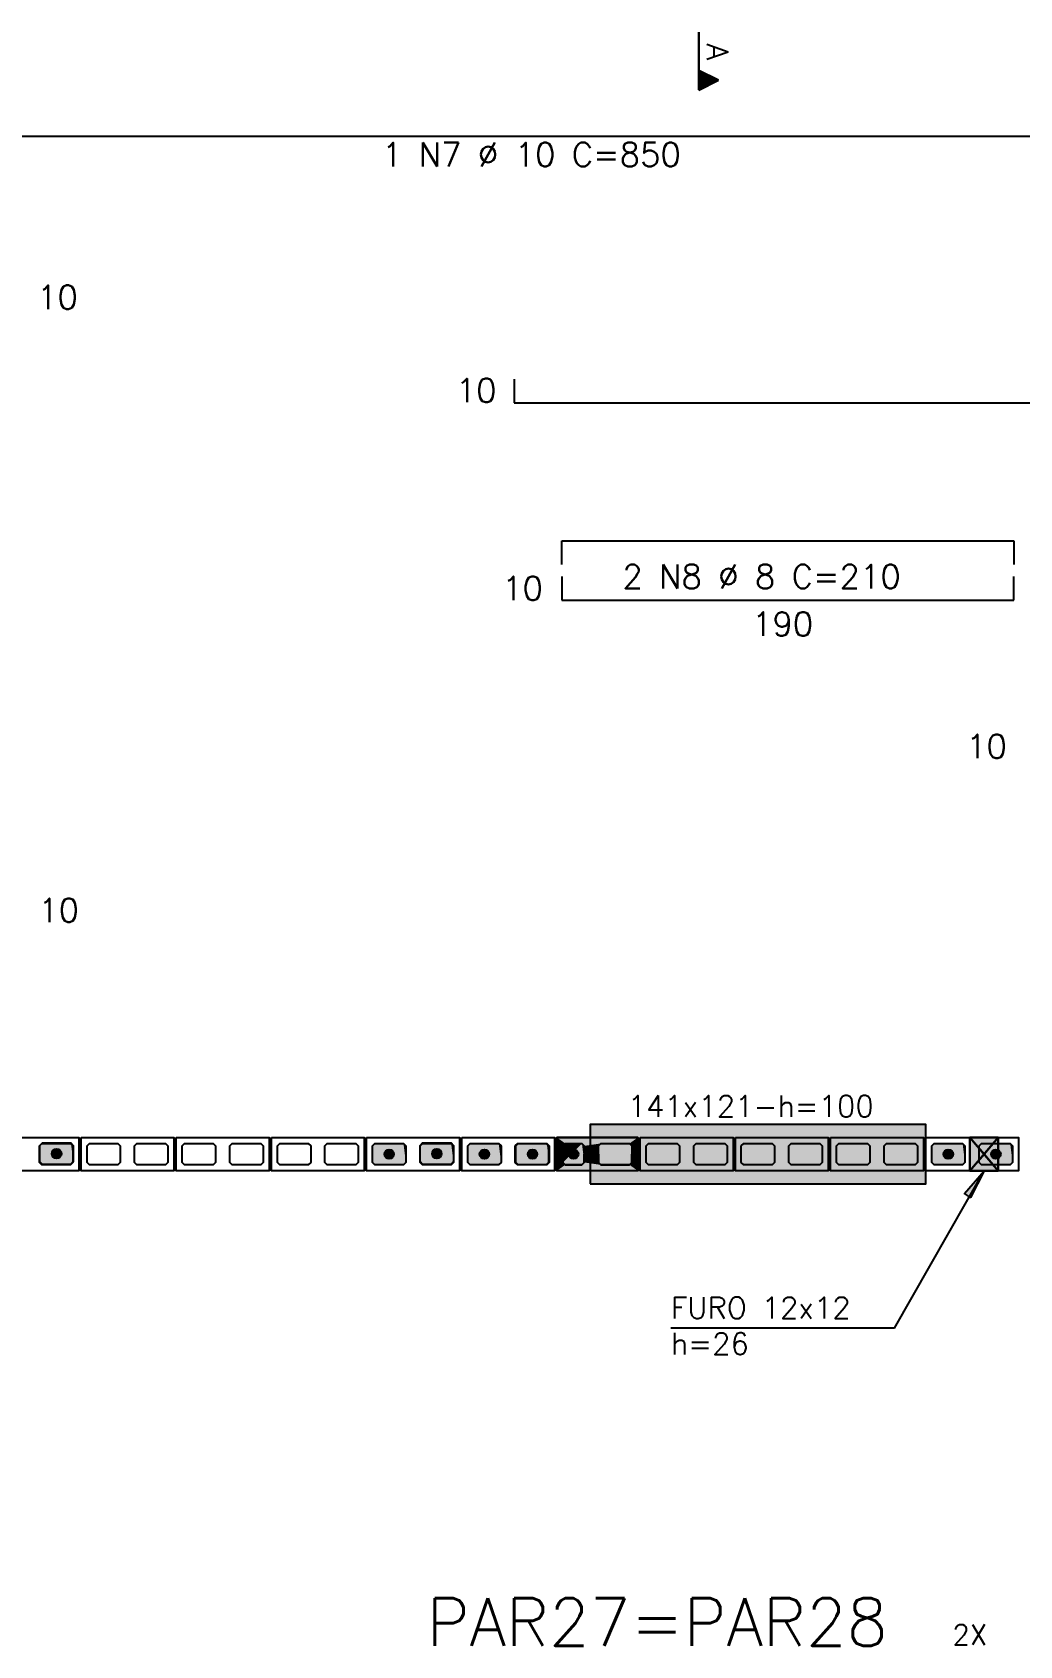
# Model space of a CAD drawing. Extents: x -1 to 122, y -1 to 61.
# Drawn here: x 36.1 to 44.4, y 33.9 to 47.47 of the extents above; entities that cross this region are included whole.
import ezdxf

# ---------------------------------------------------------------- set-up
doc = ezdxf.new("R2010")
doc.units = 0
doc.header["$MEASUREMENT"] = 0
for name, color, linetype in [('PENA_01', 1, 'CONTINUOUS'), ('PENA_02', 2, 'CONTINUOUS'), ('PENA_03', 3, 'CONTINUOUS'), ('PENA_05', 5, 'CONTINUOUS'), ('PENA_06', 6, 'CONTINUOUS'), ('PENA_09', 254, 'CONTINUOUS'), ('PENA_11', 252, 'CONTINUOUS'), ('PENA_21', 100, 'CONTINUOUS'), ('PENA_23', 50, 'CONTINUOUS')]:
    doc.layers.add(name, color=color, linetype=linetype)
doc.styles.get("Standard").update_dxf_attribs({"font": 'ROMANS.SHX'})

msp = doc.modelspace()

# ---------------------------------------------------------------- linework, layer by layer
at = {"layer": 'PENA_01', "linetype": 'Continuous'}
for points in [[(36.163975, 38.107004), (36.183975, 38.127004), (36.423975, 38.127004), (36.443975, 38.107004), (36.443975, 37.967004), (36.423975, 37.947004), (36.183975, 37.947004), (36.163975, 37.967004), (36.163975, 38.107004)], [(36.563975, 38.107004), (36.583975, 38.127004), (36.823975, 38.127004), (36.843975, 38.107004), (36.843975, 37.967004), (36.823975, 37.947004), (36.583975, 37.947004), (36.563975, 37.967004), (36.563975, 38.107004)], [(36.963975, 38.107004), (36.983975, 38.127004), (37.223975, 38.127004), (37.243975, 38.107004), (37.243975, 37.967004), (37.223975, 37.947004), (36.983975, 37.947004), (36.963975, 37.967004), (36.963975, 38.107004)], [(37.363975, 38.107004), (37.383975, 38.127004), (37.623975, 38.127004), (37.643975, 38.107004), (37.643975, 37.967004), (37.623975, 37.947004), (37.383975, 37.947004), (37.363975, 37.967004), (37.363975, 38.107004)], [(37.763975, 38.107004), (37.783975, 38.127004), (38.023975, 38.127004), (38.043975, 38.107004), (38.043975, 37.967004), (38.023975, 37.947004), (37.783975, 37.947004), (37.763975, 37.967004), (37.763975, 38.107004)], [(38.163975, 38.107004), (38.183975, 38.127004), (38.423975, 38.127004), (38.443975, 38.107004), (38.443975, 37.967004), (38.423975, 37.947004), (38.183975, 37.947004), (38.163975, 37.967004), (38.163975, 38.107004)], [(38.563975, 38.107004), (38.583975, 38.127004), (38.823975, 38.127004), (38.843975, 38.107004), (38.843975, 37.967004), (38.823975, 37.947004), (38.583975, 37.947004), (38.563975, 37.967004), (38.563975, 38.107004)], [(38.963975, 38.107004), (38.983975, 38.127004), (39.223975, 38.127004), (39.243975, 38.107004), (39.243975, 37.967004), (39.223975, 37.947004), (38.983975, 37.947004), (38.963975, 37.967004), (38.963975, 38.107004)], [(39.363975, 38.107004), (39.383975, 38.127004), (39.623975, 38.127004), (39.643975, 38.107004), (39.643975, 37.967004), (39.623975, 37.947004), (39.383975, 37.947004), (39.363975, 37.967004), (39.363975, 38.107004)], [(39.763975, 38.107004), (39.783975, 38.127004), (40.023975, 38.127004), (40.043975, 38.107004), (40.043975, 37.967004), (40.023975, 37.947004), (39.783975, 37.947004), (39.763975, 37.967004), (39.763975, 38.107004)], [(40.163975, 38.107004), (40.183975, 38.127004), (40.423975, 38.127004), (40.443975, 38.107004), (40.443975, 37.967004), (40.423975, 37.947004), (40.183975, 37.947004), (40.163975, 37.967004), (40.163975, 38.107004)], [(40.583975, 38.127004), (40.723975, 38.127004), (40.743975, 38.107004), (40.743975, 37.967004), (40.723975, 37.947004), (40.583975, 37.947004), (40.563975, 37.967004), (40.563975, 38.107004), (40.583975, 38.127004)], [(40.883975, 38.127004), (41.123975, 38.127004), (41.143975, 38.107004), (41.143975, 37.967004), (41.123975, 37.947004), (40.883975, 37.947004), (40.863975, 37.967004), (40.863975, 38.107004), (40.883975, 38.127004)], [(41.263975, 38.107004), (41.283975, 38.127004), (41.523975, 38.127004), (41.543975, 38.107004), (41.543975, 37.967004), (41.523975, 37.947004), (41.283975, 37.947004), (41.263975, 37.967004), (41.263975, 38.107004)], [(41.663975, 38.107004), (41.683975, 38.127004), (41.923975, 38.127004), (41.943975, 38.107004), (41.943975, 37.967004), (41.923975, 37.947004), (41.683975, 37.947004), (41.663975, 37.967004), (41.663975, 38.107004)], [(42.063975, 38.107004), (42.083975, 38.127004), (42.323975, 38.127004), (42.343975, 38.107004), (42.343975, 37.967004), (42.323975, 37.947004), (42.083975, 37.947004), (42.063975, 37.967004), (42.063975, 38.107004)], [(42.463975, 38.107004), (42.483975, 38.127004), (42.723975, 38.127004), (42.743975, 38.107004), (42.743975, 37.967004), (42.723975, 37.947004), (42.483975, 37.947004), (42.463975, 37.967004), (42.463975, 38.107004)], [(42.863975, 38.107004), (42.883975, 38.127004), (43.123975, 38.127004), (43.143975, 38.107004), (43.143975, 37.967004), (43.123975, 37.947004), (42.883975, 37.947004), (42.863975, 37.967004), (42.863975, 38.107004)], [(43.263975, 38.107004), (43.283975, 38.127004), (43.523975, 38.127004), (43.543975, 38.107004), (43.543975, 37.967004), (43.523975, 37.947004), (43.283975, 37.947004), (43.263975, 37.967004), (43.263975, 38.107004)], [(43.663975, 38.107004), (43.683975, 38.127004), (43.923975, 38.127004), (43.943975, 38.107004), (43.943975, 37.967004), (43.923975, 37.947004), (43.683975, 37.947004), (43.663975, 37.967004), (43.663975, 38.107004)], [(44.063975, 38.107004), (44.083975, 38.127004), (44.323975, 38.127004), (44.343975, 38.107004), (44.343975, 37.967004), (44.323975, 37.947004), (44.083975, 37.947004), (44.063975, 37.967004), (44.063975, 38.107004)]]:
    msp.add_lwpolyline(points, dxfattribs=at)
at = {"layer": 'PENA_02', "linetype": 'Continuous'}
for points in [[(35.713975, 38.177004), (36.493975, 38.177004), (36.493975, 37.897004), (35.713975, 37.897004), (35.713975, 38.177004)], [(36.513975, 38.177004), (37.293975, 38.177004), (37.293975, 37.897004), (36.513975, 37.897004), (36.513975, 38.177004)], [(37.313975, 38.177004), (38.093975, 38.177004), (38.093975, 37.897004), (37.313975, 37.897004), (37.313975, 38.177004)], [(38.113975, 38.177004), (38.893975, 38.177004), (38.893975, 37.897004), (38.113975, 37.897004), (38.113975, 38.177004)], [(38.913975, 38.177004), (39.693975, 38.177004), (39.693975, 37.897004), (38.913975, 37.897004), (38.913975, 38.177004)], [(39.713975, 38.177004), (40.493975, 38.177004), (40.493975, 37.897004), (39.713975, 37.897004), (39.713975, 38.177004)], [(40.513975, 38.177004), (41.193975, 38.177004), (41.193975, 37.897004), (40.513975, 37.897004), (40.513975, 38.177004)], [(41.213975, 38.177004), (41.993975, 38.177004), (41.993975, 37.897004), (41.213975, 37.897004), (41.213975, 38.177004)], [(42.013975, 38.177004), (42.793975, 38.177004), (42.793975, 37.897004), (42.013975, 37.897004), (42.013975, 38.177004)], [(42.813975, 38.177004), (43.593975, 38.177004), (43.593975, 37.897004), (42.813975, 37.897004), (42.813975, 38.177004)], [(43.613975, 38.177004), (44.393975, 38.177004), (44.393975, 37.897004), (43.613975, 37.897004), (43.613975, 38.177004)]]:
    msp.add_lwpolyline(points, dxfattribs=at)
at = {"layer": 'PENA_03', "linetype": 'Continuous'}
for p, q in [((41.706377, 47.473152), (41.706377, 46.98677)), ((41.707073, 47.152355), (41.707073, 47.473152)), ((41.87231, 47.069736), (41.707072, 47.152355)), ((41.707073, 46.987898), (41.707073, 47.151575)), ((41.870749, 47.069736), (41.707073, 47.151575)), ((41.719141, 46.993152), (41.719141, 47.146321)), ((41.731905, 46.999534), (41.731905, 47.139939)), ((41.744669, 47.005916), (41.744669, 47.133557)), ((41.757433, 47.012298), (41.757433, 47.127175)), ((41.770197, 47.01868), (41.770197, 47.120793)), ((41.782961, 47.025062), (41.782961, 47.114411)), ((41.795725, 47.031444), (41.795725, 47.108029)), ((41.808489, 47.037826), (41.808489, 47.101647)), ((41.821253, 47.044208), (41.821253, 47.095265)), ((41.706377, 46.98677), (41.87231, 47.069736)), ((41.707072, 46.987898), (41.870749, 47.069736)), ((41.834017, 47.05059), (41.834017, 47.088883)), ((41.846782, 47.056972), (41.846782, 47.082501)), ((41.859546, 47.063354), (41.859546, 47.076118)), ((43.983379, 38.17739), (44.223379, 37.89739)), ((44.223379, 38.17739), (43.983379, 37.897388)), ((44.224018, 38.17739), (43.984018, 37.89739)), ((44.224019, 37.896618), (43.984018, 38.17739)), ((43.984018, 38.17739), (44.224018, 37.897389)), ((44.224018, 38.17739), (43.984018, 37.897387)), ((43.350665, 36.574789), (44.104078, 37.896689)), ((43.350665, 36.574789), (41.471277, 36.574789))]:
    msp.add_line(p, q, dxfattribs=at)
for points in [[(43.983379, 38.17739), (44.223379, 38.17739), (44.223379, 37.89739), (43.983379, 37.897388), (43.983379, 38.17739)], [(43.984018, 38.17739), (44.224018, 38.17739), (44.224019, 37.896618), (43.984019, 37.896618), (43.984018, 38.17739)], [(43.984018, 38.17739), (44.224018, 38.17739), (44.224018, 37.897389), (43.984018, 37.897387), (43.984018, 38.17739)], [(36.448485, 37.971172), (36.428485, 37.951172), (36.188485, 37.951172), (36.168485, 37.971172), (36.168485, 38.111172), (36.188485, 38.131172), (36.428485, 38.131172), (36.448485, 38.111172), (36.448485, 37.971172)], [(39.243975, 37.967004), (39.223975, 37.947004), (38.983975, 37.947004), (38.963975, 37.967004), (38.963975, 38.107004), (38.983975, 38.127004), (39.223975, 38.127004), (39.243975, 38.107004), (39.243975, 37.967004)], [(39.644146, 37.971172), (39.624146, 37.951172), (39.384146, 37.951172), (39.364146, 37.971172), (39.364146, 38.111172), (39.384146, 38.131172), (39.624146, 38.131172), (39.644146, 38.111172), (39.644146, 37.971172)], [(40.044316, 37.967004), (40.024316, 37.947004), (39.784316, 37.947004), (39.764316, 37.967004), (39.764316, 38.107004), (39.784316, 38.127004), (40.024316, 38.127004), (40.044316, 38.107004), (40.044316, 37.967004)], [(40.448655, 37.967004), (40.428655, 37.947004), (40.188655, 37.947004), (40.168655, 37.967004), (40.168655, 38.107004), (40.188655, 38.127004), (40.428655, 38.127004), (40.448655, 38.107004), (40.448655, 37.967004)], [(40.723975, 38.127004), (40.743975, 38.107004), (40.743975, 37.967004), (40.723975, 37.947004), (40.583975, 37.947004), (40.563975, 37.967004), (40.563975, 38.107004), (40.583975, 38.127004), (40.723975, 38.127004)], [(43.943975, 37.967004), (43.923975, 37.947004), (43.683975, 37.947004), (43.663975, 37.967004), (43.663975, 38.107004), (43.683975, 38.127004), (43.923975, 38.127004), (43.943975, 38.107004), (43.943975, 37.967004)], [(44.343975, 37.967004), (44.323975, 37.947004), (44.083975, 37.947004), (44.063975, 37.967004), (44.063975, 38.107004), (44.083975, 38.127004), (44.323975, 38.127004), (44.343975, 38.107004), (44.343975, 37.967004)], [(44.104078, 37.896689), (43.989414, 37.672629), (43.940914, 37.705042), (44.104078, 37.896689)]]:
    msp.add_lwpolyline(points, dxfattribs=at)
for centre in [(36.308485, 38.041172), (39.103975, 38.037004), (39.504146, 38.041172), (39.904316, 38.037004), (40.308655, 38.037004), (40.653975, 38.037004), (43.803975, 38.037004), (44.203975, 38.037004)]:
    msp.add_circle(centre, 0.04, dxfattribs=at)
for points in [[(36.348485, 38.041172), (36.288485, 38.075813), (36.270897, 38.054853)], [(36.348485, 38.041172), (36.270897, 38.054853), (36.270897, 38.027492)], [(36.348485, 38.041172), (36.270897, 38.027492), (36.288485, 38.006531)], [(36.348485, 38.041172), (36.315431, 38.080565), (36.288485, 38.075813)], [(36.348485, 38.041172), (36.288485, 38.006531), (36.315431, 38.00178)], [(36.348485, 38.041172), (36.339127, 38.066884), (36.315431, 38.080565)], [(36.348485, 38.041172), (36.315431, 38.00178), (36.339127, 38.015461)], [(36.348485, 38.041172), (36.339127, 38.015461), (36.348485, 38.041172)], [(39.143975, 38.037004), (39.083975, 38.071645), (39.066387, 38.050685)], [(39.143975, 38.037004), (39.066387, 38.050685), (39.066387, 38.023323)], [(39.143975, 38.037004), (39.066387, 38.023323), (39.083975, 38.002363)], [(39.143975, 38.037004), (39.110921, 38.076396), (39.083975, 38.071645)], [(39.143975, 38.037004), (39.083975, 38.002363), (39.110921, 37.997612)], [(39.143975, 38.037004), (39.134617, 38.062715), (39.110921, 38.076396)], [(39.143975, 38.037004), (39.110921, 37.997612), (39.134617, 38.011292)], [(39.143975, 38.037004), (39.134617, 38.011292), (39.143975, 38.037004)], [(39.544146, 38.041172), (39.484146, 38.075813), (39.466558, 38.054853)], [(39.544146, 38.041172), (39.466558, 38.054853), (39.466558, 38.027492)], [(39.544146, 38.041172), (39.466558, 38.027492), (39.484146, 38.006531)], [(39.544146, 38.041172), (39.511092, 38.080565), (39.484146, 38.075813)], [(39.544146, 38.041172), (39.484146, 38.006531), (39.511092, 38.00178)], [(39.544146, 38.041172), (39.534787, 38.066884), (39.511092, 38.080565)], [(39.544146, 38.041172), (39.511092, 38.00178), (39.534787, 38.015461)], [(39.544146, 38.041172), (39.534787, 38.015461), (39.544146, 38.041172)], [(39.944316, 38.037004), (39.884316, 38.071645), (39.866729, 38.050685)], [(39.944316, 38.037004), (39.866729, 38.050685), (39.866729, 38.023323)], [(39.944316, 38.037004), (39.866729, 38.023323), (39.884316, 38.002363)], [(39.944316, 38.037004), (39.911262, 38.076396), (39.884316, 38.071645)], [(39.944316, 38.037004), (39.884316, 38.002363), (39.911262, 37.997612)], [(39.944316, 38.037004), (39.934958, 38.062715), (39.911262, 38.076396)], [(39.944316, 38.037004), (39.911262, 37.997612), (39.934958, 38.011292)], [(39.944316, 38.037004), (39.934958, 38.011292), (39.944316, 38.037004)], [(40.348655, 38.037004), (40.288655, 38.071645), (40.271068, 38.050685)], [(40.348655, 38.037004), (40.271068, 38.050685), (40.271068, 38.023323)], [(40.348655, 38.037004), (40.271068, 38.023323), (40.288655, 38.002363)], [(40.348655, 38.037004), (40.315601, 38.076396), (40.288655, 38.071645)], [(40.348655, 38.037004), (40.288655, 38.002363), (40.315601, 37.997612)], [(40.348655, 38.037004), (40.339297, 38.062715), (40.315601, 38.076396)], [(40.348655, 38.037004), (40.315601, 37.997612), (40.339297, 38.011292)], [(40.348655, 38.037004), (40.339297, 38.011292), (40.348655, 38.037004)], [(40.693975, 38.037004), (40.633975, 38.071645), (40.616387, 38.050685)], [(40.693975, 38.037004), (40.616387, 38.050685), (40.616387, 38.023323)], [(40.693975, 38.037004), (40.616387, 38.023323), (40.633975, 38.002363)], [(40.693975, 38.037004), (40.660921, 38.076396), (40.633975, 38.071645)], [(40.693975, 38.037004), (40.633975, 38.002363), (40.660921, 37.997612)], [(40.693975, 38.037004), (40.684617, 38.062715), (40.660921, 38.076396)], [(40.693975, 38.037004), (40.660921, 37.997612), (40.684617, 38.011292)], [(40.693975, 38.037004), (40.684617, 38.011292), (40.693975, 38.037004)], [(43.843975, 38.037004), (43.783975, 38.071645), (43.766387, 38.050685)], [(43.843975, 38.037004), (43.766387, 38.050685), (43.766387, 38.023323)], [(43.843975, 38.037004), (43.766387, 38.023323), (43.783975, 38.002363)], [(43.843975, 38.037004), (43.810921, 38.076396), (43.783975, 38.071645)], [(43.843975, 38.037004), (43.783975, 38.002363), (43.810921, 37.997612)], [(43.843975, 38.037004), (43.834617, 38.062715), (43.810921, 38.076396)], [(43.843975, 38.037004), (43.810921, 37.997612), (43.834617, 38.011292)], [(43.843975, 38.037004), (43.834617, 38.011292), (43.843975, 38.037004)], [(44.243975, 38.037004), (44.183975, 38.071645), (44.166387, 38.050685)], [(44.243975, 38.037004), (44.166387, 38.050685), (44.166387, 38.023323)], [(44.243975, 38.037004), (44.166387, 38.023323), (44.183975, 38.002363)], [(44.243975, 38.037004), (44.210921, 38.076396), (44.183975, 38.071645)], [(44.243975, 38.037004), (44.183975, 38.002363), (44.210921, 37.997612)], [(44.243975, 38.037004), (44.234617, 38.062715), (44.210921, 38.076396)], [(44.243975, 38.037004), (44.210921, 37.997612), (44.234617, 38.011292)], [(44.243975, 38.037004), (44.234617, 38.011292), (44.243975, 38.037004)], [(44.104078, 37.896689), (43.989414, 37.672629), (43.940914, 37.705042)], [(44.104078, 37.896689), (43.940914, 37.705042), (44.104078, 37.896689)]]:
    msp.add_solid(points, dxfattribs=at)
at = {"layer": 'PENA_05', "linetype": 'Continuous'}
for p, q in [((31.703976, 46.597934), (48.69812, 46.598024)), ((40.153975, 44.555792), (40.153975, 44.355792)), ((40.153975, 44.355792), (51.853975, 44.355792)), ((40.553975, 42.996112), (40.553975, 43.196112)), ((40.553975, 43.196112), (44.353975, 43.196112)), ((44.353975, 43.196112), (44.353975, 42.996112)), ((40.553975, 42.896112), (40.553975, 42.696112)), ((44.353975, 42.696112), (44.353975, 42.896112)), ((40.553975, 42.696112), (44.353975, 42.696112))]:
    msp.add_line(p, q, dxfattribs=at)
at = {"layer": 'PENA_09', "linetype": 'Continuous'}
for points in [[(44.103853, 38.037197), (44.224018, 38.17739), (43.984018, 38.17739), (44.103853, 38.037197)], [(43.984019, 37.897391), (44.103853, 38.037197), (43.984018, 38.17739), (43.984019, 37.897391)], [(44.224019, 37.896618), (44.224018, 38.17739), (44.103853, 38.037197), (44.224019, 37.896618)], [(44.103853, 38.037197), (43.984019, 37.897391), (43.984019, 37.896618), (44.224019, 37.896618), (44.103853, 38.037197)]]:
    msp.add_lwpolyline(points, dxfattribs=at)
for points in [[(44.103853, 38.037197), (44.224018, 38.17739), (43.984018, 38.17739)], [(44.103853, 38.037197), (43.984018, 38.17739), (44.103853, 38.037197)], [(43.984019, 37.897391), (44.103853, 38.037197), (43.984018, 38.17739)], [(43.984019, 37.897391), (43.984018, 38.17739), (43.984019, 37.897391)], [(44.224019, 37.896618), (44.224018, 38.17739), (44.103853, 38.037197)], [(44.103853, 38.037197), (43.984019, 37.897391), (43.984019, 37.897391)], [(44.103853, 38.037197), (43.984019, 37.897391), (44.224019, 37.896618)], [(44.224019, 37.896618), (44.103853, 38.037197), (44.224019, 37.896618)], [(44.103853, 38.037197), (44.224019, 37.896618), (44.103853, 38.037197)]]:
    msp.add_solid(points, dxfattribs=at)
at = {"layer": 'PENA_11', "linetype": 'Continuous'}
for points in [[(36.448485, 37.971172), (36.168485, 38.111172), (36.188485, 38.131172)], [(36.448485, 37.971172), (36.168485, 37.971172), (36.168485, 38.111172)], [(36.448485, 37.971172), (36.188485, 38.131172), (36.428485, 38.131172)], [(36.448485, 37.971172), (36.428485, 38.131172), (36.448485, 38.111172)], [(36.448485, 37.971172), (36.448485, 38.111172), (36.448485, 37.971172)], [(39.243975, 37.967004), (38.963975, 38.107004), (38.983975, 38.127004)], [(39.243975, 37.967004), (38.963975, 37.967004), (38.963975, 38.107004)], [(39.243975, 37.967004), (38.983975, 38.127004), (39.223975, 38.127004)], [(39.243975, 37.967004), (39.223975, 38.127004), (39.243975, 38.107004)], [(39.243975, 37.967004), (39.243975, 38.107004), (39.243975, 37.967004)], [(39.644146, 37.971172), (39.364146, 38.111172), (39.384146, 38.131172)], [(39.644146, 37.971172), (39.364146, 37.971172), (39.364146, 38.111172)], [(39.644146, 37.971172), (39.384146, 38.131172), (39.624146, 38.131172)], [(39.644146, 37.971172), (39.624146, 38.131172), (39.644146, 38.111172)], [(39.644146, 37.971172), (39.644146, 38.111172), (39.644146, 37.971172)], [(40.044316, 37.967004), (39.764316, 38.107004), (39.784316, 38.127004)], [(40.044316, 37.967004), (39.764316, 37.967004), (39.764316, 38.107004)], [(40.044316, 37.967004), (39.784316, 38.127004), (40.024316, 38.127004)], [(40.044316, 37.967004), (40.024316, 38.127004), (40.044316, 38.107004)], [(40.044316, 37.967004), (40.044316, 38.107004), (40.044316, 37.967004)], [(40.448655, 37.967004), (40.168655, 38.107004), (40.188655, 38.127004)], [(40.448655, 37.967004), (40.168655, 37.967004), (40.168655, 38.107004)], [(40.448655, 37.967004), (40.188655, 38.127004), (40.428655, 38.127004)], [(40.448655, 37.967004), (40.428655, 38.127004), (40.448655, 38.107004)], [(40.448655, 37.967004), (40.448655, 38.107004), (40.448655, 37.967004)], [(40.723975, 38.127004), (40.583975, 37.947004), (40.563975, 37.967004)], [(40.723975, 38.127004), (40.563975, 37.967004), (40.563975, 38.107004)], [(40.723975, 38.127004), (40.563975, 38.107004), (40.583975, 38.127004)], [(40.723975, 38.127004), (40.723975, 37.947004), (40.583975, 37.947004)], [(40.723975, 38.127004), (40.583975, 38.127004), (40.723975, 38.127004)], [(40.723975, 38.127004), (40.743975, 38.107004), (40.743975, 37.967004)], [(40.723975, 38.127004), (40.743975, 37.967004), (40.723975, 37.947004)], [(43.943975, 37.967004), (43.663975, 38.107004), (43.683975, 38.127004)], [(43.943975, 37.967004), (43.663975, 37.967004), (43.663975, 38.107004)], [(43.943975, 37.967004), (43.683975, 38.127004), (43.923975, 38.127004)], [(43.943975, 37.967004), (43.923975, 38.127004), (43.943975, 38.107004)], [(43.943975, 37.967004), (43.943975, 38.107004), (43.943975, 37.967004)], [(44.343975, 37.967004), (44.063975, 38.107004), (44.083975, 38.127004)], [(44.343975, 37.967004), (44.063975, 37.967004), (44.063975, 38.107004)], [(44.343975, 37.967004), (44.083975, 38.127004), (44.323975, 38.127004)], [(44.343975, 37.967004), (44.323975, 38.127004), (44.343975, 38.107004)], [(44.343975, 37.967004), (44.343975, 38.107004), (44.343975, 37.967004)], [(36.448485, 37.971172), (36.188485, 37.951172), (36.168485, 37.971172)], [(36.448485, 37.971172), (36.428485, 37.951172), (36.188485, 37.951172)], [(39.243975, 37.967004), (38.983975, 37.947004), (38.963975, 37.967004)], [(39.243975, 37.967004), (39.223975, 37.947004), (38.983975, 37.947004)], [(39.644146, 37.971172), (39.384146, 37.951172), (39.364146, 37.971172)], [(39.644146, 37.971172), (39.624146, 37.951172), (39.384146, 37.951172)], [(40.044316, 37.967004), (39.784316, 37.947004), (39.764316, 37.967004)], [(40.044316, 37.967004), (40.024316, 37.947004), (39.784316, 37.947004)], [(40.448655, 37.967004), (40.188655, 37.947004), (40.168655, 37.967004)], [(40.448655, 37.967004), (40.428655, 37.947004), (40.188655, 37.947004)], [(43.943975, 37.967004), (43.683975, 37.947004), (43.663975, 37.967004)], [(43.943975, 37.967004), (43.923975, 37.947004), (43.683975, 37.947004)], [(44.343975, 37.967004), (44.083975, 37.947004), (44.063975, 37.967004)], [(44.343975, 37.967004), (44.323975, 37.947004), (44.083975, 37.947004)]]:
    msp.add_solid(points, dxfattribs=at)
at = {"layer": 'PENA_21', "linetype": 'Continuous'}
for points in [[(40.513975, 38.037004), (40.563975, 38.037004), (40.563975, 38.107004), (40.583975, 38.127004), (40.723975, 38.127004), (40.743975, 38.107004), (40.743975, 38.037004), (40.863975, 38.037004), (40.863975, 38.107004), (40.883975, 38.127004), (41.123975, 38.127004), (41.143975, 38.107004), (41.143975, 38.037004), (41.193975, 38.037004), (41.193975, 38.177004), (40.513975, 38.177004), (40.513975, 38.037004)], [(40.513975, 38.037004), (40.563975, 38.037004), (40.563975, 37.967004), (40.583975, 37.947004), (40.723975, 37.947004), (40.743975, 37.967004), (40.743975, 38.037004), (40.863975, 38.037004), (40.863975, 37.967004), (40.883975, 37.947004), (41.123975, 37.947004), (41.143975, 37.967004), (41.143975, 38.037004), (41.193975, 38.037004), (41.193975, 37.897004), (40.513975, 37.897004), (40.513975, 38.037004)]]:
    msp.add_lwpolyline(points, dxfattribs=at)
for points in [[(41.193975, 38.177004), (40.513975, 38.177004), (40.583975, 38.127004)], [(40.513975, 38.177004), (40.513975, 38.037004), (40.563975, 38.037004)], [(40.513975, 38.177004), (40.563975, 38.037004), (40.563975, 38.107004)], [(40.513975, 38.177004), (40.563975, 38.107004), (40.583975, 38.127004)], [(41.193975, 38.177004), (40.583975, 38.127004), (40.723975, 38.127004)], [(41.193975, 38.177004), (40.723975, 38.127004), (40.743975, 38.107004)], [(41.193975, 38.177004), (40.743975, 38.107004), (40.883975, 38.127004)], [(41.193975, 38.177004), (40.883975, 38.127004), (41.123975, 38.127004)], [(41.193975, 38.177004), (41.123975, 38.127004), (41.143975, 38.107004)], [(41.193975, 38.177004), (41.143975, 38.107004), (41.193975, 38.037004)], [(40.513975, 37.897004), (40.513975, 38.037004), (40.563975, 38.037004)], [(40.513975, 37.897004), (40.563975, 38.037004), (40.563975, 37.967004)], [(40.743975, 38.107004), (40.863975, 38.107004), (40.883975, 38.127004)], [(40.743975, 38.107004), (40.743975, 38.037004), (40.863975, 38.037004)], [(40.743975, 38.107004), (40.863975, 38.037004), (40.863975, 38.107004)], [(40.743975, 37.967004), (40.743975, 38.037004), (40.863975, 38.037004)], [(40.743975, 37.967004), (40.863975, 38.037004), (40.863975, 37.967004)], [(41.193975, 38.037004), (41.143975, 38.107004), (41.143975, 38.037004)], [(41.193975, 37.897004), (41.143975, 37.967004), (41.193975, 38.037004)], [(41.193975, 38.037004), (41.143975, 37.967004), (41.143975, 38.037004)], [(40.513975, 37.897004), (40.563975, 37.967004), (40.583975, 37.947004)], [(41.193975, 37.897004), (40.513975, 37.897004), (40.583975, 37.947004)], [(41.193975, 37.897004), (40.583975, 37.947004), (40.723975, 37.947004)], [(41.193975, 37.897004), (40.723975, 37.947004), (40.743975, 37.967004)], [(41.193975, 37.897004), (40.743975, 37.967004), (40.883975, 37.947004)], [(40.743975, 37.967004), (40.863975, 37.967004), (40.883975, 37.947004)], [(41.193975, 37.897004), (40.883975, 37.947004), (41.123975, 37.947004)], [(41.193975, 37.897004), (41.123975, 37.947004), (41.143975, 37.967004)]]:
    msp.add_solid(points, dxfattribs=at)
at = {"layer": 'PENA_23', "linetype": 'Continuous'}
msp.add_lwpolyline([(40.793975, 37.787004), (43.613975, 37.787004), (43.613975, 38.287004), (40.793975, 38.287004), (40.793975, 37.787004)], dxfattribs=at)
msp.add_lwpolyline([(40.793975, 37.787004), (43.613975, 37.787004), (43.613975, 38.287004), (40.793975, 38.287004), (40.793975, 37.787004)], dxfattribs=at)
for points in [[(40.793975, 37.787004), (43.613975, 37.787004), (43.613975, 38.287004)], [(40.793975, 37.787004), (43.613975, 38.287004), (40.793975, 38.287004)], [(40.793975, 37.787004), (40.793975, 38.287004), (40.793975, 37.787004)], [(40.793975, 37.787004), (43.613975, 37.787004), (43.613975, 38.287004)], [(40.793975, 37.787004), (43.613975, 38.287004), (40.793975, 38.287004)], [(40.793975, 37.787004), (40.793975, 38.287004), (40.793975, 37.787004)]]:
    msp.add_solid(points, dxfattribs=at)

# ---------------------------------------------------------------- texts
at = {"layer": 'PENA_02', "linetype": 'Continuous'}
msp.add_text('2X', height=0.17, dxfattribs=at).set_placement((43.838694, 33.910231))
at = {"layer": 'PENA_03', "linetype": 'Continuous'}
msp.add_text('A', height=0.18, rotation=270, dxfattribs=at).set_placement((41.773406, 47.376598))
for s, height, p in [('1 N7 %%c 10 C=850', 0.2, (39.044027, 46.344647)), ('10', 0.2, (36.143975, 45.145084)), ('10', 0.2, (39.663975, 44.360792)), ('10', 0.2, (40.053975, 42.696112)), ('2 N8 %%c 8 C=210', 0.2, (41.063975, 42.796112)), ('190', 0.2, (42.153975, 42.396112)), ('10', 0.2, (43.953975, 41.367302)), ('10', 0.2, (36.153975, 39.988603)), ('141x121-h=100', 0.18, (41.109234, 38.350877)), ('FURO 12x12', 0.18, (41.471133, 36.655567)), ('h=26', 0.18, (41.471575, 36.353127))]:
    msp.add_text(s, height=height, dxfattribs=at).set_placement(p)
at = {"layer": 'PENA_06', "linetype": 'Continuous'}
msp.add_text('PAR27=PAR28', height=0.4, dxfattribs=at).set_placement((39.418686, 33.902475))

doc.saveas('drawing.dxf')
